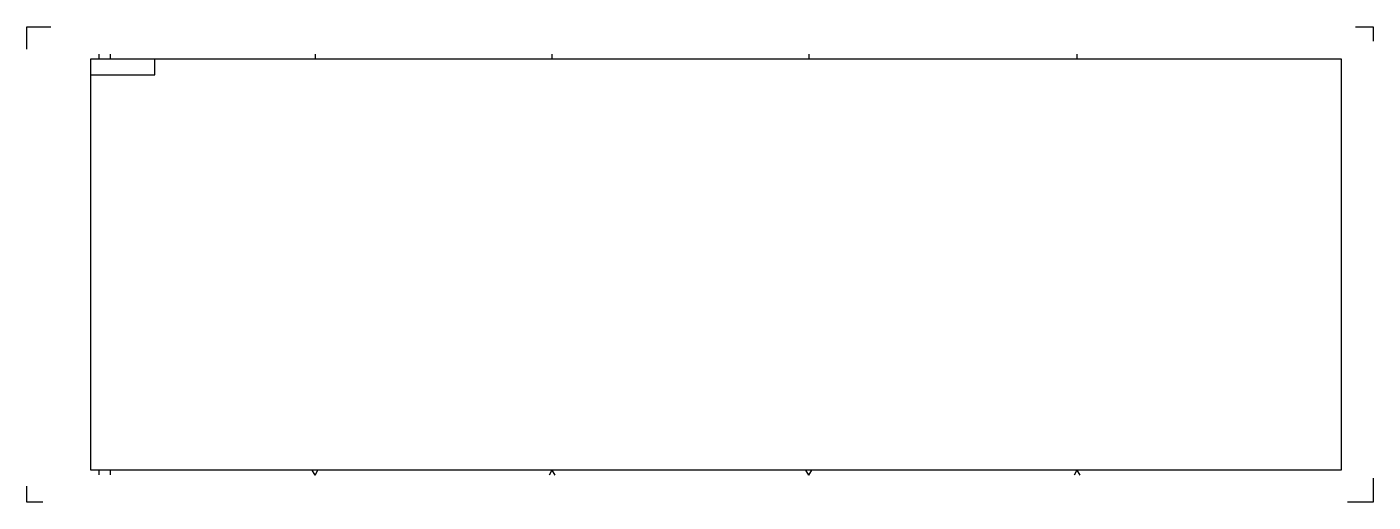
# Model space of a CAD drawing. Header units: metres. Extents: x 0 to 841, y 0 to 297.
import ezdxf

# ---------------------------------------------------------------- set-up
doc = ezdxf.new("R2010")
doc.units = ezdxf.units.M
doc.header["$MEASUREMENT"] = 0
doc.layers.get('0').update_dxf_attribs({"linetype": 'CONTINUOUS'})

msp = doc.modelspace()

# ---------------------------------------------------------------- linework, layer by layer
at = {"color": 1}
for p, q in [((0, 297), (15, 297)), ((0, 283), (0, 297)), ((830, 297), (841, 297)), ((841, 297), (841, 288)), ((45, 280), (45, 277)), ((52, 280), (52, 277)), ((180, 280), (180, 277)), ((328, 280), (328, 277)), ((488.5, 280), (488.5, 277)), ((656, 280), (656, 277)), ((80, 267), (80, 277)), ((40, 267), (80, 267)), ((45, 20), (45, 17)), ((52, 20), (52, 17)), ((180, 16.891192), (178.186528, 20)), ((180, 16.891192), (181.813472, 20)), ((328, 20), (326.186528, 16.891192)), ((328, 20), (329.813472, 16.891192)), ((488.5, 16.891192), (486.686528, 20)), ((488.5, 16.891192), (490.313472, 20)), ((656, 20), (654.186528, 16.891192)), ((656, 20), (657.813472, 16.891192)), ((0, 0), (0, 10)), ((841, 15), (841, 0)), ((10, 0), (0, 0)), ((841, 0), (825, 0))]:
    msp.add_line(p, q, dxfattribs=at)
at = {"color": 7}
for p, q in [((40, 20), (40, 277)), ((40, 277), (821, 277)), ((821, 277), (821, 20)), ((821, 20), (40, 20))]:
    msp.add_line(p, q, dxfattribs=at)

doc.saveas('drawing.dxf')
